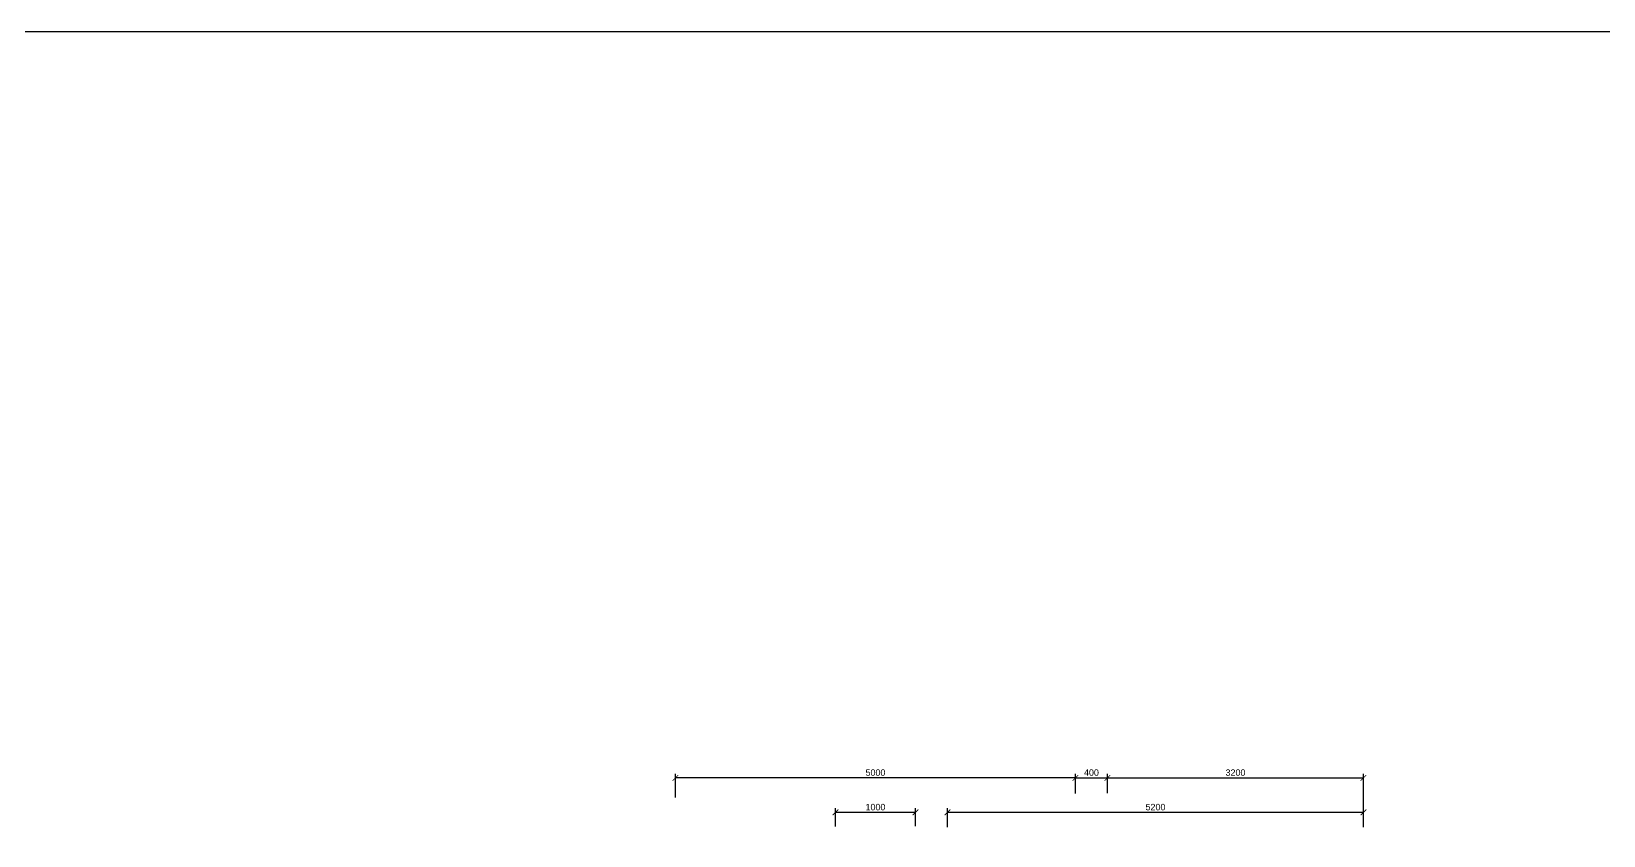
# Model space of a CAD drawing. Header units: metres. Extents: x -98677 to 89321, y -16450 to 242692.
# Drawn here: x -28492 to -8842, y 89138 to 99184 of the extents above; entities that cross this region are included whole.
import ezdxf

# ---------------------------------------------------------------- set-up
doc = ezdxf.new("R2010")
doc.units = ezdxf.units.M
doc.header["$LTSCALE"] = 0.001
doc.layers.add('Méret', color=7, linetype='Continuous')
doc.styles.add('dada', font='arial.ttf', dxfattribs={"height": 80})
doc.dimstyles.new('kicsi folyamatos', dxfattribs={"dimscale": 100, "dimtxt": 1, "dimasz": 0.7, "dimexe": 0.5, "dimexo": 0, "dimgap": 0.25, "dimtad": 1, "dimtxsty": 'dada', "dimblk1": 'ARCHTICK', "dimblk2": 'ARCHTICK', "dimsah": 1, "dimcen": 2.5, "dimadec": 0, "dimazin": 0, "dimtfac": 1, "dimtmove": 0, "dimatfit": 3, "dimldrblk": 'ARCHTICK', "dimfxl": 1, "dimarcsym": 0})

# ---------------------------------------------------------------- blocks, each defined once
blk = doc.blocks.new('_ArchTick')
at = {"color": 0, "linetype": 'ByBlock', "const_width": 0.15}
blk.add_lwpolyline([(-0.5, -0.5), (0.5, 0.5)], dxfattribs=at)
blk = doc.blocks.new('*D140')
at = {"layer": 'Defpoints', "color": 0, "ltscale": 10000}
for p in [(-11843, 89428), (-17043, 89243), (-11843, 89284)]:
    blk.add_point(p, dxfattribs=at)
at = {"layer": 'Méret', "color": 0, "lineweight": -2, "ltscale": 10000}
for p, q in [((-17043, 89243), (-17043, 89478)), ((-17043, 89428), (-11843, 89428)), ((-11843, 89284), (-11843, 89478))]:
    blk.add_line(p, q, dxfattribs=at)
at = {"layer": 'Méret', "color": 0, "lineweight": -2, "ltscale": 10000, "xscale": 70, "yscale": 70, "zscale": 70, "rotation": 180}
blk.add_blockref('_ArchTick', (-17043, 89428), dxfattribs=at)
at = {"layer": 'Méret', "color": 0, "lineweight": -2, "ltscale": 10000, "xscale": 70, "yscale": 70, "zscale": 70}
blk.add_blockref('_ArchTick', (-11843, 89428), dxfattribs=at)
at = {"layer": 'Méret', "color": 0, "ltscale": 10000, "insert": (-14443, 89493), "char_height": 80, "attachment_point": 5, "style": 'dada'}
blk.add_mtext('5200', dxfattribs=at)
blk = doc.blocks.new('*D142')
at = {"layer": 'Defpoints', "color": 0, "ltscale": 10000}
for p in [(-17443, 89428), (-18443, 89249), (-17443, 89255)]:
    blk.add_point(p, dxfattribs=at)
at = {"layer": 'Méret', "color": 0, "lineweight": -2, "ltscale": 10000}
for p, q in [((-18443, 89249), (-18443, 89478)), ((-18443, 89428), (-17443, 89428)), ((-17443, 89255), (-17443, 89478))]:
    blk.add_line(p, q, dxfattribs=at)
at = {"layer": 'Méret', "color": 0, "lineweight": -2, "ltscale": 10000, "xscale": 70, "yscale": 70, "zscale": 70, "rotation": 180}
blk.add_blockref('_ArchTick', (-18443, 89428), dxfattribs=at)
at = {"layer": 'Méret', "color": 0, "lineweight": -2, "ltscale": 10000, "xscale": 70, "yscale": 70, "zscale": 70}
blk.add_blockref('_ArchTick', (-17443, 89428), dxfattribs=at)
at = {"layer": 'Méret', "color": 0, "ltscale": 10000, "insert": (-17943, 89493), "char_height": 80, "attachment_point": 5, "style": 'dada'}
blk.add_mtext('1000', dxfattribs=at)
blk = doc.blocks.new('*D150')
at = {"layer": 'Defpoints', "color": 0, "ltscale": 10000}
for p in [(-20443, 89858), (-20443, 89615), (-15443, 89665)]:
    blk.add_point(p, dxfattribs=at)
at = {"layer": 'Méret', "color": 0, "lineweight": -2, "ltscale": 10000}
for p, q in [((-20443, 89615), (-20443, 89908)), ((-15443, 89858), (-20443, 89858)), ((-15443, 89665), (-15443, 89908))]:
    blk.add_line(p, q, dxfattribs=at)
at = {"layer": 'Méret', "color": 0, "lineweight": -2, "ltscale": 10000, "xscale": 70, "yscale": 70, "zscale": 70, "rotation": 180}
blk.add_blockref('_ArchTick', (-20443, 89858), dxfattribs=at)
at = {"layer": 'Méret', "color": 0, "lineweight": -2, "ltscale": 10000, "xscale": 70, "yscale": 70, "zscale": 70}
blk.add_blockref('_ArchTick', (-15443, 89858), dxfattribs=at)
at = {"layer": 'Méret', "color": 0, "ltscale": 10000, "insert": (-17943, 89924), "char_height": 80, "attachment_point": 5, "style": 'dada'}
blk.add_mtext('5000', dxfattribs=at)
blk = doc.blocks.new('*D151')
at = {"layer": 'Defpoints', "color": 0, "ltscale": 10000}
for p in [(-15043, 89858), (-15443, 89665), (-15043, 89667)]:
    blk.add_point(p, dxfattribs=at)
at = {"layer": 'Méret', "color": 0, "lineweight": -2, "ltscale": 10000}
for p, q in [((-15443, 89665), (-15443, 89908)), ((-15443, 89858), (-15043, 89858)), ((-15043, 89667), (-15043, 89908))]:
    blk.add_line(p, q, dxfattribs=at)
at = {"layer": 'Méret', "color": 0, "lineweight": -2, "ltscale": 10000, "xscale": 70, "yscale": 70, "zscale": 70, "rotation": 180}
blk.add_blockref('_ArchTick', (-15443, 89858), dxfattribs=at)
at = {"layer": 'Méret', "color": 0, "lineweight": -2, "ltscale": 10000, "xscale": 70, "yscale": 70, "zscale": 70}
blk.add_blockref('_ArchTick', (-15043, 89858), dxfattribs=at)
at = {"layer": 'Méret', "color": 0, "ltscale": 10000, "insert": (-15243, 89924), "char_height": 80, "attachment_point": 5, "style": 'dada'}
blk.add_mtext('400', dxfattribs=at)
blk = doc.blocks.new('*D152')
at = {"layer": 'Defpoints', "color": 0, "ltscale": 10000}
for p in [(-11843, 89858), (-15043, 89667), (-11843, 89241)]:
    blk.add_point(p, dxfattribs=at)
at = {"layer": 'Méret', "color": 0, "lineweight": -2, "ltscale": 10000}
for p, q in [((-15043, 89667), (-15043, 89908)), ((-15043, 89858), (-11843, 89858)), ((-11843, 89241), (-11843, 89908))]:
    blk.add_line(p, q, dxfattribs=at)
at = {"layer": 'Méret', "color": 0, "lineweight": -2, "ltscale": 10000, "xscale": 70, "yscale": 70, "zscale": 70, "rotation": 180}
blk.add_blockref('_ArchTick', (-15043, 89858), dxfattribs=at)
at = {"layer": 'Méret', "color": 0, "lineweight": -2, "ltscale": 10000, "xscale": 70, "yscale": 70, "zscale": 70}
blk.add_blockref('_ArchTick', (-11843, 89858), dxfattribs=at)
at = {"layer": 'Méret', "color": 0, "ltscale": 10000, "insert": (-13443, 89924), "char_height": 80, "attachment_point": 5, "style": 'dada'}
blk.add_mtext('3200', dxfattribs=at)

msp = doc.modelspace()

# ---------------------------------------------------------------- linework, layer by layer
at = {"ltscale": 10000}
msp.add_lwpolyline([(-49749.309, 99183.816), (15050.315, 99183.816), (15050.315, 71361.755), (-49749.309, 71361.755)], close=True, dxfattribs=at)

# ---------------------------------------------------------------- dimensions: what is measured, and where the dimension line sits
at = {"layer": 'Méret', "ltscale": 10000}
for base, p1, p2, picture, middle in [((-20443.107, 89858.497), (-15443.107, 89664.822), (-20443.107, 89614.865), '*D150', (-17943.107, 89924.343)), ((-15043.107, 89858.497), (-15443.107, 89664.822), (-15043.107, 89666.8), '*D151', (-15243.107, 89924.343)), ((-11843.107, 89858.497), (-15043.107, 89666.8), (-11843.107, 89241.139), '*D152', (-13443.107, 89924.371)), ((-17443.107, 89427.553), (-18443.107, 89248.697), (-17443.107, 89254.609), '*D142', (-17943.107, 89493.398)), ((-11843.107, 89427.553), (-17043.107, 89242.785), (-11843.107, 89283.673), '*D140', (-14443.107, 89493.398))]:
    dim = msp.add_linear_dim(base=base, p1=p1, p2=p2, dimstyle='kicsi folyamatos', dxfattribs=at)
    dim.commit()
    dim.dimension.update_dxf_attribs({"geometry": picture, "text_midpoint": middle})

doc.saveas('drawing.dxf')
